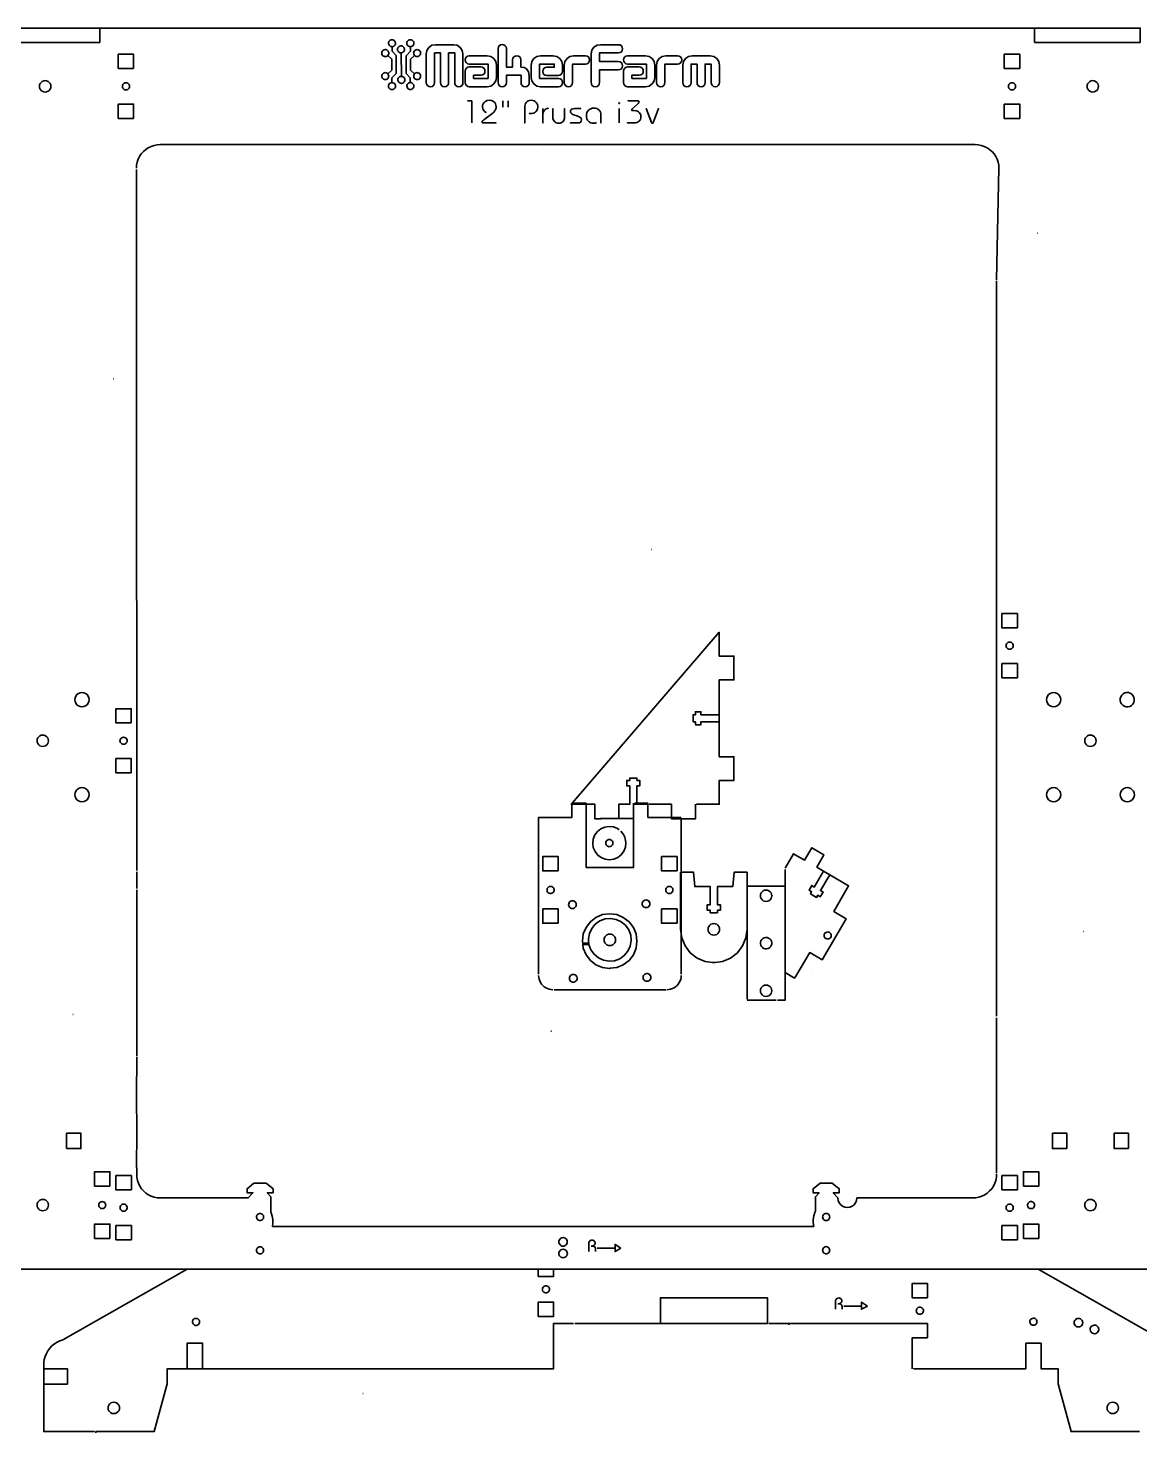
# Model space of a CAD drawing. Extents: x 0 to 1340, y 0 to 600.
# Drawn here: x 336 to 804, y 9 to 600 of the extents above; entities that cross this region are included whole.
import ezdxf

# ---------------------------------------------------------------- set-up
doc = ezdxf.new("R2010")
doc.units = 0
doc.header["$MEASUREMENT"] = 0
doc.layers.add('LAY001', color=7, linetype='Continuous')

msp = doc.modelspace()

# ---------------------------------------------------------------- linework, layer by layer
at = {"layer": 'LAY001', "color": 7, "lineweight": 35, "flags": 128}
for points in [[(322.975, 593.825), (365.975, 593.825), (365.975, 599.825), (322.975, 599.825)], [(759.475, 599.825), (365.975, 599.825)], [(488.975, 576.9), (489.375, 576.85), (489.725, 576.7), (490.025, 576.475), (490.25, 576.15), (490.4, 575.8), (490.45, 575.425), (490.4, 575.05), (490.25, 574.7), (490.025, 574.375), (489.725, 574.15), (489.375, 574), (488.975, 573.95), (488.6, 574), (488.25, 574.15), (487.95, 574.375), (487.7, 574.7), (487.55, 575.05), (487.5, 575.425), (487.55, 575.8), (487.7, 576.15), (487.95, 576.475), (488.25, 576.7), (488.6, 576.85), (488.975, 576.9), (488.975, 578.85), (490.725, 580.7), (490.725, 588.25), (489.075, 590.05), (489.075, 592)], [(496.625, 576.9), (497, 576.875), (497.35, 576.75), (497.675, 576.525), (497.925, 576.225), (498.1, 575.9), (498.175, 575.525), (498.15, 575.125), (498.025, 574.775), (497.8, 574.45), (497.525, 574.2), (497.175, 574.025), (496.8, 573.95), (496.4, 573.975), (496.05, 574.1), (495.725, 574.325), (495.475, 574.625), (495.3, 574.95), (495.225, 575.325), (495.275, 575.725), (495.4, 576.075), (495.6, 576.4), (495.9, 576.65), (496.25, 576.825), (496.625, 576.9), (496.625, 578.85), (494.95, 580.65), (494.95, 588.2), (496.7, 590.05), (496.7, 592)], [(487.2, 580.6), (487.4, 580.325), (487.55, 579.975), (487.6, 579.6), (487.55, 579.225), (487.4, 578.85), (487.175, 578.55), (486.875, 578.325), (486.5, 578.175), (486.125, 578.125), (485.75, 578.175), (485.4, 578.325), (485.1, 578.55), (484.85, 578.85), (484.7, 579.225), (484.65, 579.6), (484.7, 579.975), (484.85, 580.325), (485.1, 580.625), (485.4, 580.875), (485.75, 581.025), (486.125, 581.075), (486.5, 581.025), (486.875, 580.875), (487.175, 580.625), (487.2, 580.6), (488.875, 582.15), (488.875, 586.75), (487.225, 588.325), (487.45, 588.65), (487.575, 589), (487.6, 589.3), (487.6, 589.4), (487.6, 589.3), (487.6, 589.4), (487.525, 589.775), (487.35, 590.125), (487.1, 590.4), (486.775, 590.625), (486.425, 590.75), (486.05, 590.775), (485.675, 590.7), (485.325, 590.525), (485.025, 590.275), (484.825, 589.95), (484.7, 589.6), (484.675, 589.225), (484.725, 588.85), (484.9, 588.5), (485.15, 588.2), (485.475, 588), (485.85, 587.875), (486.225, 587.825), (486.6, 587.9), (486.95, 588.075), (487.225, 588.325)], [(492.925, 579.5), (493.225, 579.475), (493.6, 579.35), (493.9, 579.125), (494.15, 578.85), (494.325, 578.5), (494.4, 578.125), (494.4, 578.025), (494.4, 578.125), (494.4, 578.025), (494.375, 577.75), (494.25, 577.375), (494.025, 577.05), (493.75, 576.8), (493.4, 576.65), (493.025, 576.575), (492.825, 576.575), (492.65, 576.6), (492.275, 576.725), (491.95, 576.925), (491.7, 577.225), (491.55, 577.575), (491.475, 577.95), (491.5, 578.325), (491.625, 578.7), (491.825, 579), (492.125, 579.25), (492.475, 579.425), (492.85, 579.5), (492.925, 579.5), (492.775, 589.4), (492.85, 589.4)], [(498.45, 580.575), (498.25, 580.25), (498.125, 579.9), (498.1, 579.5), (498.15, 579.125), (498.325, 578.775), (498.575, 578.5), (498.9, 578.275), (499.275, 578.15), (499.65, 578.125), (500.025, 578.2), (500.375, 578.375), (500.65, 578.625), (500.875, 578.95), (501, 579.3), (501.025, 579.675), (500.95, 580.075), (500.775, 580.4), (500.525, 580.7), (500.225, 580.9), (499.85, 581.025), (499.475, 581.075), (499.1, 581), (498.75, 580.825), (498.45, 580.575), (496.8, 582.15), (496.8, 586.75), (498.475, 588.3), (498.275, 588.575), (498.125, 588.925), (498.075, 589.3), (498.125, 589.675), (498.275, 590.05), (498.525, 590.35), (498.825, 590.575), (499.175, 590.725), (499.55, 590.775), (499.95, 590.725), (500.3, 590.575), (500.6, 590.35), (500.825, 590.05), (500.975, 589.675), (501.025, 589.3), (500.975, 588.925), (500.825, 588.575), (500.6, 588.275), (500.3, 588.025), (499.95, 587.875), (499.55, 587.825), (499.175, 587.875), (498.825, 588.025), (498.525, 588.275), (498.475, 588.3), (498.525, 588.275)], [(559.875, 575.275), (559.725, 575.275)], [(522.625, 569.275), (520.825, 569.275)], [(522.625, 569.275), (522.625, 559.925)], [(535.65, 566.5), (535.65, 569.275)], [(537.825, 566.5), (537.825, 569.275)], [(552.475, 559.925), (552.475, 565.925)], [(584.6, 565.925), (584.6, 559.925)], [(381.4, 540.825), (381.475, 542.125), (381.725, 543.4), (382.15, 544.65), (382.725, 545.825), (383.45, 546.9), (384.325, 547.875), (385.3, 548.75), (386.4, 549.475), (387.55, 550.05), (388.8, 550.475), (390.075, 550.725), (391.4, 550.825), (397.475, 550.825), (412.475, 550.825), (565.15, 550.825), (565.825, 550.825), (565.825, 550.775), (565.825, 550.825), (708.95, 550.825), (723.95, 550.825), (734.475, 550.825), (735.775, 550.725), (737.05, 550.475), (738.3, 550.05), (739.475, 549.475), (740.55, 548.75), (741.475, 547.925), (741.55, 547.875), (742.4, 546.9), (743.125, 545.825), (743.725, 544.65), (744.125, 543.4), (744.4, 542.125), (744.475, 540.825), (743.475, 493.925)], [(565.15, 550.775), (565.15, 550.825)], [(552.2, 549.25), (552.2, 549.3)], [(381.4, 540.325), (381.475, 472.725), (381.5, 245.3)], [(760.8, 513.525), (760.65, 513.525)], [(743.475, 493.425), (743.5, 184)], [(371.8, 452.2), (371.65, 452.2)], [(598.325, 380.45), (598.175, 380.45)], [(564.825, 273.725), (626.7, 345.55), (626.7, 335.55), (632.9, 335.55), (632.9, 325.55), (626.7, 325.55), (626.7, 310.9), (619, 310.9), (619, 312.15), (616.7, 312.15), (616.7, 310.9), (615.7, 310.9), (615.7, 307.9), (616.7, 307.9), (616.7, 306.65), (619, 306.65), (619, 307.9), (626.7, 307.9), (626.7, 310.9)], [(626.7, 307.9), (626.7, 293.225), (632.9, 293.225), (632.9, 283.225), (626.7, 283.225), (626.7, 273.225), (617.2, 273.225)], [(596.7, 273.225), (592.05, 273.225), (592.05, 273.65), (592.05, 280.925), (593.3, 280.925), (593.3, 283.225), (592.05, 283.225), (592.05, 284.225), (589.05, 284.225), (589.05, 283.225), (587.8, 283.225), (587.8, 280.925), (589.05, 280.925), (589.05, 273.225), (584.4, 273.225), (584.4, 267.225), (590.7, 267.225), (590.7, 273.225), (590.7, 273.65)], [(590.7, 267.225), (590.7, 246.65), (570.7, 246.65), (570.7, 273.225), (570.7, 273.65), (564.7, 273.65), (564.7, 273.225), (564.7, 267.65), (550.7, 267.65), (550.7, 267.15), (550.7, 201.65)], [(564.3, 273.225), (564.7, 273.225), (570.7, 273.225), (574.4, 273.225), (574.4, 267.025), (576.7, 267.025)], [(592.05, 273.225), (590.7, 273.225)], [(591.2, 273.65), (592.05, 273.65), (596.7, 273.65), (596.7, 273.225), (596.7, 267.65), (606.7, 267.65), (610.7, 267.65)], [(597.2, 273.225), (606.7, 273.225), (606.7, 267.65), (606.7, 267.025), (606.85, 267.025), (616.7, 267.025), (616.7, 273.225)], [(584.4, 267.225), (576.7, 267.225), (576.7, 267.025), (576.7, 266.725)], [(610.7, 266.975), (610.7, 266.475), (610.7, 255.5), (610.7, 255), (610.7, 201.65)], [(585.325, 261.875), (586.45, 260.45), (586.925, 259.35), (587.175, 258.775), (587.45, 256.975), (587.225, 255.15), (586.575, 253.45), (585.475, 251.975), (584.05, 250.85), (582.375, 250.125), (580.55, 249.85), (578.75, 250.075), (577.95, 250.375), (577.05, 250.75), (575.575, 251.825), (574.45, 253.275), (573.725, 254.95), (573.45, 256.75), (573.65, 258.575), (574.325, 260.275), (575.425, 261.725), (576.85, 262.875), (578.525, 263.6), (580.35, 263.85), (582.15, 263.65), (583.85, 262.975), (584.625, 262.4)], [(654.45, 202.425), (658.475, 200.05), (658.975, 200.9), (664.825, 210.8), (670, 207.75), (680.15, 225), (674.975, 228.025), (681.175, 238.9), (673.225, 243.525), (670.65, 245.025), (667.825, 246.7), (670.1, 250.625), (670.825, 251.875), (665.65, 254.9), (662.625, 249.7), (658.025, 252.4), (654.45, 246.25)], [(665.7, 255), (665.725, 255.025)], [(381.5, 237.725), (381.5, 244.8)], [(654.45, 245.75), (654.45, 238.7), (654.45, 202.425), (654.45, 190.7), (651.225, 190.7)], [(673.225, 243.525), (669.35, 236.875), (670.425, 236.25), (669.275, 234.25), (668.2, 234.875), (667.7, 234.025), (665.1, 235.525), (665.6, 236.4), (664.525, 237.025), (665.675, 239.025), (666.75, 238.375), (670.65, 245.025)], [(381.5, 167.225), (381.5, 237.225)], [(638.95, 238.7), (654.45, 238.7)], [(638.45, 191.2), (638.45, 220.575)], [(780.175, 219.6), (780.025, 219.6)], [(550.7, 201.15), (550.775, 200.35), (550.925, 199.6), (551.175, 198.85), (551.525, 198.15), (551.95, 197.5), (552.475, 196.9), (553.05, 196.375), (553.7, 195.95), (554.425, 195.6), (555.15, 195.35), (555.925, 195.2), (556.7, 195.15)], [(610.7, 201.15), (610.65, 200.35), (610.5, 199.6), (610.25, 198.85), (609.9, 198.15), (609.475, 197.5), (608.95, 196.9), (608.375, 196.375), (607.7, 195.95), (607, 195.6), (606.275, 195.35), (605.5, 195.2), (604.7, 195.15)], [(665.7, 201.95), (665.725, 201.975)], [(604.2, 195.15), (557.2, 195.15)], [(638.45, 190.7), (650.725, 190.7)], [(354.75, 184.725), (354.6, 184.725)], [(743.5, 183.325), (743.5, 182.825), (743.5, 171.85), (743.5, 171.35), (743.5, 118)], [(556.05, 177.75), (555.9, 177.75)], [(381.5, 166.725), (381.475, 150.575), (381.5, 135.225), (381.45, 120.275), (381.5, 120.125), (381.5, 117.525), (381.575, 116.2), (381.825, 114.925), (382.25, 113.675), (382.825, 112.525), (383.55, 111.425), (384.425, 110.45), (385.4, 109.575), (386.5, 108.85), (387.65, 108.275), (388.9, 107.85), (390.175, 107.6), (391.5, 107.525), (397.475, 107.525), (412.475, 107.525), (428.5, 107.525), (430.45, 109.725), (427.95, 109.725), (427.95, 111.425), (430.85, 113.725), (436.025, 113.725), (438.95, 111.425), (438.95, 109.725), (436.45, 109.725), (437.95, 108.025), (437.95, 101.525), (438.05, 101.325), (438.525, 99.925), (438.8, 98.475), (438.85, 96.975), (438.7, 95.525), (455.825, 95.525), (651.9, 95.525), (652.05, 95.525), (666.5, 95.525), (666.275, 97), (666.275, 98.5), (666.525, 99.975), (667, 101.4), (667.25, 101.9), (667.25, 108.025), (668.75, 109.725), (666.25, 109.725), (666.25, 111.425), (669.15, 113.725), (674.325, 113.725), (677.25, 111.425), (677.25, 109.725), (674.75, 109.725), (676.675, 107.525), (676.825, 106.475), (677.225, 105.525), (677.85, 104.675), (678.675, 104.05), (679.65, 103.65), (680.675, 103.525), (681.725, 103.65), (682.675, 104.05), (683.5, 104.675), (684.15, 105.525), (684.55, 106.475), (684.675, 107.525), (688.5, 107.525), (708.95, 107.525), (723.95, 107.525), (733.5, 107.525), (734.8, 107.6), (736.075, 107.85), (737.325, 108.275), (738.5, 108.85), (739.575, 109.575), (740.55, 110.45), (741.425, 111.425), (742.15, 112.525), (742.725, 113.675), (743.15, 114.925), (743.4, 116.2), (743.425, 116.725), (743.5, 117.525)], [(383.275, 158.625), (383.275, 158.65)], [(571.8, 84.975), (571.8, 88.275), (571.875, 88.775), (571.975, 89), (572.125, 89.225), (572.3, 89.425), (572.55, 89.6), (572.85, 89.7), (573.225, 89.725), (573.5, 89.7), (573.75, 89.65), (573.975, 89.525), (574.175, 89.375), (574.3, 89.2), (574.425, 89), (574.475, 88.775), (574.5, 88.55), (574.475, 88.275), (574.4, 88.025), (574.275, 87.825), (574.1, 87.65), (573.9, 87.5), (573.65, 87.4), (573.35, 87.325), (573.275, 87.3), (573.35, 87.325), (573.275, 87.3), (573.575, 87.3), (573.825, 87.25), (574.05, 87.15), (574.25, 87.025), (574.4, 86.85), (574.525, 86.65), (574.575, 86.4), (574.6, 86.125), (574.6, 84.975)], [(433.4, 84.025), (433.45, 84.025)], [(573.275, 87.3), (573.05, 87.3), (572.825, 87.3)], [(575.35, 86.325), (582.85, 86.325)], [(402.725, 77.525), (397.475, 77.525), (392.25, 77.525), (391.25, 77.525), (389.85, 77.525), (389.075, 77.525), (317, 77.525), (316.325, 77.55), (315.7, 77.675), (315.075, 77.9), (314.5, 78.175), (313.95, 78.55), (313.45, 78.975), (313.025, 79.475), (312.65, 80.025), (312.375, 80.6), (312.15, 81.225), (312.025, 81.85), (312, 82.525)], [(761.025, 77.525), (723.95, 77.525), (708.95, 77.525), (651.9, 77.525), (556.975, 77.525), (550.575, 77.525), (548.45, 77.525), (491.95, 77.525), (490.95, 77.525), (479.775, 77.525), (465.95, 77.525), (465.6, 77.525), (455.825, 77.525), (447.65, 77.525), (446.65, 77.525), (434.35, 77.525), (420.55, 77.525), (420.175, 77.525), (412.475, 77.525), (402.725, 77.525), (350.45, 47.875), (349.2, 47.425), (348.85, 47.225), (348.85, 47.25), (348.85, 47.225), (348, 46.825), (346.875, 46.1), (345.85, 45.225), (344.925, 44.25), (344.125, 43.175), (343.475, 42.025), (342.95, 40.8), (342.575, 39.5), (342.4, 38.55), (342.4, 35.675), (342.4, 29.175), (342.4, 9.175), (363.8, 9.175)], [(550.575, 77.525), (550.575, 74.525), (556.975, 74.525), (556.975, 77.525)], [(813.3, 47.875), (783.675, 64.675), (783.7, 64.75), (783.675, 64.675), (761.025, 77.525), (808, 77.525)], [(601.975, 54.675), (646.975, 54.675), (646.975, 65.525), (638.475, 65.525), (637.975, 65.525), (601.975, 65.525), (601.975, 54.675), (566.975, 54.675), (565.975, 54.675)], [(675.625, 60.675), (675.625, 63.95), (675.7, 64.45), (675.8, 64.7), (675.95, 64.925), (676.125, 65.125), (676.375, 65.275), (676.675, 65.375), (677.05, 65.425), (677.325, 65.4), (677.575, 65.325), (677.8, 65.225), (677.975, 65.075), (678.125, 64.9), (678.25, 64.7), (678.3, 64.475), (678.325, 64.225), (678.3, 63.95), (678.225, 63.725), (678.1, 63.5), (677.925, 63.325), (677.725, 63.175), (677.475, 63.075), (677.175, 63.025), (677.1, 63), (677.175, 63.025), (677.1, 63), (676.85, 63), (676.65, 63)], [(677.1, 63), (677.4, 62.975), (677.65, 62.925), (677.875, 62.825), (678.075, 62.7), (678.225, 62.55), (678.325, 62.325), (678.4, 62.1), (678.425, 61.8), (678.425, 60.675)], [(679.175, 62.025), (686.675, 62.025)], [(409.225, 35.675), (402.725, 35.675), (402.725, 46.375), (409.225, 46.375), (409.225, 35.675), (410.1, 35.675), (416.575, 35.675), (446.575, 35.675), (536.475, 35.675), (536.975, 35.675), (556.475, 35.675), (556.975, 35.675), (556.975, 54.675), (565.375, 54.675)], [(647.575, 54.675), (655.975, 54.675)], [(655.975, 54.175), (655.975, 54.675), (697.975, 54.675), (714.375, 54.675), (714.375, 48.675), (707.975, 48.675), (707.975, 36.175), (707.975, 35.675)], [(708.475, 35.675), (719.775, 35.675), (749.775, 35.675), (754.35, 35.675), (754.85, 35.675), (755.725, 35.675), (755.725, 46.375), (762.225, 46.375), (762.225, 35.675), (769.375, 35.675), (769.375, 29.325), (774.85, 9.175), (803.65, 9.175)], [(342.4, 35.675), (352.375, 35.675), (352.375, 29.175), (342.4, 29.175)], [(402.725, 35.675), (394.375, 35.675), (394.375, 29.325), (388.9, 9.175), (364.3, 9.175), (364.3, 8.65)], [(476.8, 25.275), (476.65, 25.275)]]:
    msp.add_lwpolyline(points, dxfattribs=at)
for points in [[(803.975, 593.825), (803.975, 599.825), (759.475, 599.825), (759.475, 593.825)], [(489.075, 592), (489.45, 592.075), (489.8, 592.25), (490.075, 592.5), (490.3, 592.825), (490.425, 593.175), (490.45, 593.475), (490.45, 593.575), (490.45, 593.475), (490.45, 593.575), (490.375, 593.95), (490.2, 594.275), (489.95, 594.575), (489.65, 594.8), (489.275, 594.925), (488.9, 594.95), (488.525, 594.875), (488.175, 594.7), (487.875, 594.45), (487.675, 594.125), (487.55, 593.775), (487.525, 593.375), (487.575, 593), (487.75, 592.675), (488, 592.375), (488.325, 592.15), (488.7, 592.025)], [(492.85, 589.4), (493.225, 589.475), (493.575, 589.65), (493.85, 589.9), (494.075, 590.2), (494.2, 590.575), (494.225, 590.95), (494.15, 591.325), (493.975, 591.675), (493.725, 591.975), (493.4, 592.175), (493.05, 592.3), (492.675, 592.325), (492.275, 592.25), (491.95, 592.1), (491.65, 591.85), (491.425, 591.525), (491.3, 591.15), (491.275, 590.775), (491.35, 590.4), (491.525, 590.05), (491.775, 589.775), (492.1, 589.55), (492.45, 589.425), (492.775, 589.4)], [(496.7, 592), (497.075, 592.05), (497.45, 592.2), (497.75, 592.425), (497.975, 592.75), (498.125, 593.1), (498.175, 593.475), (498.125, 593.85), (497.975, 594.2), (497.75, 594.525), (497.45, 594.75), (497.075, 594.9), (496.7, 594.95), (496.325, 594.9), (495.975, 594.75), (495.675, 594.525), (495.425, 594.2), (495.275, 593.85), (495.225, 593.475), (495.275, 593.1), (495.425, 592.75), (495.675, 592.425), (495.975, 592.2), (496.325, 592.05)], [(504.425, 575.275), (503.875, 575.65), (503.525, 576.2), (503.425, 576.925), (503.425, 588.95), (503.7, 590.45), (504.55, 591.7), (505.8, 592.575), (507.3, 592.85), (514.95, 592.85), (516.45, 592.575), (517.7, 591.7), (518.55, 590.45), (518.825, 588.95), (518.825, 576.925), (518.725, 576.225), (518.375, 575.65), (517.825, 575.275), (517.125, 575.15), (516.4, 575.275), (515.85, 575.65), (515.475, 576.2), (515.375, 576.925), (515.375, 589.35), (512.825, 589.35), (512.825, 576.925), (512.725, 576.2), (512.375, 575.65), (511.825, 575.275), (511.125, 575.15), (510.425, 575.275), (509.875, 575.65), (509.525, 576.2), (509.425, 576.925), (509.425, 589.35), (506.875, 589.35), (506.875, 576.925), (506.775, 576.2), (506.4, 575.65), (505.85, 575.275), (505.125, 575.15)], [(544.325, 575.275), (543.775, 575.625), (543.4, 576.175), (543.3, 576.9), (543.3, 580), (537.125, 580), (537.125, 576.9), (537.025, 576.175), (536.65, 575.625), (536.1, 575.275), (535.375, 575.15), (534.65, 575.275), (534.1, 575.625), (533.75, 576.175), (533.65, 576.9), (533.65, 591.175), (533.75, 591.875), (534.1, 592.425), (534.65, 592.75), (535.375, 592.875), (536.1, 592.75), (536.65, 592.425), (537.025, 591.875), (537.125, 591.175), (537.125, 583.45), (539.75, 583.45), (539.75, 586.45), (539.85, 587.125), (540.225, 587.675), (540.775, 588.025), (541.475, 588.15), (542.2, 588.05), (542.75, 587.7), (543.125, 587.15), (543.25, 586.45), (543.25, 583.45), (544.6, 583.25), (545.65, 582.625), (546.5, 581.375), (546.775, 579.875), (546.775, 576.9), (546.675, 576.2), (546.3, 575.65), (545.75, 575.275), (545.05, 575.15)], [(574.6, 575.15), (573.825, 575.275), (573.275, 575.65), (572.95, 576.275), (572.85, 577.125), (572.85, 589), (573.125, 590.5), (574, 591.75), (575.275, 592.575), (576.775, 592.85), (584.25, 592.85), (584.975, 592.725), (585.525, 592.4), (585.875, 591.85), (586, 591.15), (585.875, 590.45), (585.525, 589.9), (584.975, 589.55), (584.25, 589.425), (576.35, 589.425), (576.35, 585.7), (584.25, 585.7), (584.975, 585.575), (585.525, 585.225), (585.875, 584.675), (586, 584), (585.875, 583.3), (585.525, 582.75), (584.975, 582.4), (584.25, 582.275), (576.35, 582.275), (576.35, 577.1), (576.225, 576.25), (575.9, 575.65), (575.375, 575.275)], [(380.225, 582.825), (380.225, 588.825), (380.075, 588.825), (373.875, 588.825), (373.725, 588.825), (373.725, 582.825), (373.875, 582.825), (380.075, 582.825)], [(529.025, 575.15), (530.525, 575.45), (531.8, 576.3), (532.675, 577.575), (532.95, 579.1), (532.95, 584.25), (532.675, 585.75), (531.8, 587.025), (530.525, 587.875), (529.025, 588.15), (521.525, 588.15), (520.825, 588.025), (520.275, 587.675), (519.925, 587.125), (519.8, 586.425), (519.925, 585.7), (520.275, 585.15), (520.825, 584.8), (521.525, 584.675), (529.425, 584.675), (529.425, 578.65), (523.3, 578.65), (523.3, 579.975), (526.375, 579.975), (527.075, 580.1), (527.65, 580.475), (528, 581.025), (528.125, 581.75), (528, 582.45), (527.65, 583), (527.075, 583.375), (526.375, 583.475), (521.525, 583.475), (520.9, 583.35), (520.325, 582.95), (519.925, 582.4), (519.8, 581.75), (519.8, 576.925), (519.925, 576.275), (520.325, 575.7), (520.9, 575.3), (521.525, 575.15)], [(559.025, 575.15), (559.725, 575.275), (560.275, 575.65), (560.625, 576.225), (560.75, 576.925), (560.625, 577.625), (560.275, 578.175), (559.725, 578.525), (559.025, 578.65), (551.1, 578.65), (551.1, 584.675), (557.25, 584.675), (557.25, 583.325), (554.175, 583.325), (553.475, 583.2), (552.925, 582.85), (552.55, 582.275), (552.425, 581.6), (552.55, 580.9), (552.925, 580.325), (553.475, 579.95), (554.175, 579.825), (559.025, 579.825), (559.675, 579.975), (560.225, 580.375), (560.625, 580.95), (560.75, 581.6), (560.75, 584.25), (560.45, 585.8), (559.6, 587.05), (558.325, 587.875), (556.725, 588.15), (551.5, 588.15), (550, 587.875), (548.75, 587.025), (547.9, 585.775), (547.6, 584.275), (547.6, 579.1), (547.9, 577.575), (548.75, 576.3), (550, 575.45), (551.5, 575.15)], [(563.25, 575.15), (562.55, 575.275), (562, 575.65), (561.625, 576.225), (561.5, 576.925), (561.5, 584.25), (561.8, 585.75), (562.65, 587.025), (563.9, 587.875), (565.425, 588.15), (570.375, 588.15), (571.075, 588.025), (571.625, 587.675), (571.975, 587.125), (572.1, 586.425), (571.975, 585.725), (571.625, 585.15), (571.075, 584.775), (570.375, 584.65), (565, 584.65), (565, 576.925), (564.875, 576.2), (564.525, 575.65), (563.95, 575.275)], [(595.675, 575.15), (597.175, 575.45), (598.45, 576.3), (599.3, 577.575), (599.6, 579.1), (599.6, 584.25), (599.3, 585.75), (598.45, 587.025), (597.175, 587.875), (595.675, 588.15), (588.175, 588.15), (587.475, 588.025), (586.925, 587.675), (586.575, 587.125), (586.45, 586.425), (586.575, 585.7), (586.925, 585.15), (587.475, 584.8), (588.175, 584.675), (596.075, 584.675), (596.075, 578.65), (589.95, 578.65), (589.95, 579.975), (593, 579.975), (593.725, 580.1), (594.275, 580.475), (594.65, 581.025), (594.775, 581.75), (594.65, 582.45), (594.275, 583), (593.725, 583.375), (593, 583.475), (588.175, 583.475), (587.525, 583.35), (586.975, 582.95), (586.575, 582.4), (586.45, 581.75), (586.45, 576.925), (586.575, 576.275), (586.975, 575.7), (587.525, 575.3), (588.175, 575.15)], [(602.1, 575.15), (601.4, 575.275), (600.85, 575.65), (600.475, 576.225), (600.35, 576.925), (600.35, 584.25), (600.65, 585.75), (601.5, 587.025), (602.75, 587.875), (604.25, 588.15), (609.225, 588.15), (609.9, 588.025), (610.475, 587.675), (610.825, 587.125), (610.95, 586.425), (610.825, 585.725), (610.475, 585.15), (609.9, 584.775), (609.225, 584.65), (603.85, 584.65), (603.85, 576.925), (603.725, 576.2), (603.375, 575.65), (602.8, 575.275)], [(613.1, 575.15), (612.4, 575.275), (611.85, 575.65), (611.5, 576.2), (611.4, 576.925), (611.4, 584.25), (611.675, 585.75), (612.5, 587), (613.775, 587.875), (615.275, 588.15), (622.925, 588.15), (624.425, 587.875), (625.675, 587), (626.525, 585.75), (626.8, 584.25), (626.8, 576.925), (626.7, 576.225), (626.325, 575.65), (625.8, 575.275), (625.1, 575.15), (624.375, 575.275), (623.825, 575.65), (623.45, 576.2), (623.325, 576.925), (623.325, 584.65), (620.8, 584.65), (620.8, 576.925), (620.7, 576.2), (620.35, 575.65), (619.8, 575.275), (619.1, 575.15), (618.4, 575.275), (617.85, 575.65), (617.5, 576.2), (617.4, 576.925), (617.4, 584.65), (614.85, 584.65), (614.85, 576.925), (614.75, 576.2), (614.375, 575.65), (613.825, 575.275)], [(746.725, 582.825), (746.725, 588.825), (753.225, 588.825), (753.225, 582.825)], [(342.975, 572.925), (343.6, 573), (344.175, 573.225), (344.675, 573.625), (345.05, 574.125), (345.3, 574.7), (345.375, 575.325), (345.3, 575.925), (345.05, 576.525), (344.675, 577), (344.175, 577.4), (343.6, 577.625), (342.975, 577.725), (342.35, 577.625), (341.775, 577.4), (341.275, 577), (340.9, 576.525), (340.65, 575.925), (340.575, 575.325), (340.65, 574.7), (340.9, 574.125), (341.275, 573.625), (341.775, 573.225), (342.35, 573)], [(376.975, 573.825), (377.35, 573.875), (377.725, 574.025), (378.025, 574.25), (378.275, 574.575), (378.425, 574.925), (378.475, 575.325), (378.425, 575.7), (378.275, 576.075), (378.025, 576.375), (377.725, 576.6), (377.35, 576.75), (376.975, 576.825), (376.575, 576.75), (376.225, 576.6), (375.925, 576.375), (375.675, 576.075), (375.525, 575.7), (375.475, 575.325), (375.525, 574.925), (375.675, 574.575), (375.925, 574.25), (376.225, 574.025), (376.575, 573.875)], [(751.075, 574.275), (751.3, 574.6), (751.425, 574.975), (751.475, 575.35), (751.4, 575.75), (751.25, 576.1), (751, 576.4), (750.675, 576.625), (750.325, 576.775), (749.925, 576.8), (749.55, 576.75), (749.2, 576.6), (748.875, 576.35), (748.65, 576.025), (748.525, 575.65), (748.475, 575.275), (748.525, 574.875), (748.7, 574.525), (748.95, 574.225), (749.25, 574), (749.625, 573.85), (750.025, 573.825), (750.4, 573.875), (750.75, 574.025)], [(784.6, 573), (785.175, 573.225), (785.675, 573.625), (786.05, 574.125), (786.3, 574.7), (786.375, 575.325), (786.3, 575.925), (786.05, 576.525), (785.675, 577), (785.175, 577.4), (784.6, 577.625), (783.975, 577.725), (783.35, 577.625), (782.775, 577.4), (782.275, 577), (781.9, 576.525), (781.65, 575.925), (781.575, 575.325), (781.65, 574.7), (781.9, 574.125), (782.275, 573.625), (782.775, 573.225), (783.35, 573), (783.975, 572.925)], [(380.225, 561.825), (380.225, 567.825), (380.075, 567.825), (373.875, 567.825), (373.725, 567.825), (373.725, 561.825), (373.875, 561.825), (380.075, 561.825)], [(527.625, 559.925), (527.225, 559.975), (527, 560.075), (526.9, 560.225), (526.875, 560.4), (526.875, 560.5), (526.975, 560.625), (527.225, 560.825), (527.65, 561.175), (531, 563.8), (531.675, 564.375), (532.25, 565.025), (532.65, 565.8), (532.775, 566.25), (532.8, 566.75), (532.75, 567.425), (532.55, 567.975), (532.275, 568.45), (531.9, 568.825), (531.475, 569.1), (531.025, 569.3), (530.525, 569.425), (530.05, 569.45), (529, 569.3), (528.475, 569.1), (528.025, 568.8), (527.65, 568.425), (527.325, 567.925), (527.125, 567.35), (527.075, 566.625), (527.175, 565.95), (527.475, 565.3), (527.95, 564.725), (528.575, 564.275), (527.95, 564.725), (527.475, 565.3), (527.175, 565.95), (527.075, 566.625), (527.125, 567.35), (527.325, 567.925), (527.65, 568.425), (528.025, 568.8), (528.475, 569.1), (529, 569.3), (530.05, 569.45), (530.525, 569.425), (531.025, 569.3), (531.475, 569.1), (531.9, 568.825), (532.275, 568.45), (532.55, 567.975), (532.75, 567.425), (532.8, 566.75), (532.775, 566.25), (532.65, 565.8), (532.25, 565.025), (531.675, 564.375), (531, 563.8), (527.65, 561.175), (527.225, 560.825), (526.975, 560.625), (526.875, 560.5), (526.875, 560.4), (526.9, 560.225), (527, 560.075), (527.225, 559.975), (532.8, 559.925)], [(544.825, 566.5), (544.875, 567.025), (545, 567.575), (545.2, 568.075), (545.475, 568.525), (545.85, 568.9), (546.325, 569.2), (546.875, 569.375), (547.55, 569.45), (548.225, 569.4), (548.8, 569.2), (549.275, 568.925), (549.675, 568.55), (549.975, 568.125), (550.175, 567.675), (550.3, 567.175), (550.35, 566.7), (550.2, 565.775), (550, 565.3), (549.75, 564.9), (549.4, 564.525), (548.975, 564.225), (548.475, 564.025), (547.85, 563.95), (546.775, 563.95), (547.85, 563.95), (548.475, 564.025), (548.975, 564.225), (549.4, 564.525), (549.75, 564.9), (550, 565.3), (550.2, 565.775), (550.35, 566.7), (550.3, 567.175), (550.175, 567.675), (549.975, 568.125), (549.675, 568.55), (549.275, 568.925), (548.8, 569.2), (548.225, 569.4), (547.55, 569.45), (546.875, 569.375), (546.325, 569.2), (545.85, 568.9), (545.475, 568.525), (545.2, 568.075), (545, 567.575), (544.875, 567.025), (544.825, 559.925)], [(584.45, 568.225), (584.5, 568.325), (584.6, 568.35), (584.7, 568.325), (584.725, 568.225), (584.7, 568.125), (584.6, 568.075), (584.5, 568.125)], [(584.45, 568.225), (584.5, 568.125), (584.6, 568.075), (584.7, 568.125), (584.725, 568.225), (584.7, 568.325), (584.6, 568.35), (584.5, 568.325)], [(591.125, 559.925), (591.625, 559.975), (592.125, 560.1), (592.575, 560.325), (592.975, 560.6), (593.3, 561), (593.55, 561.45), (593.725, 562), (593.775, 562.65), (593.7, 563.275), (593.5, 563.8), (593.2, 564.225), (592.8, 564.575), (592.35, 564.825), (591.85, 565), (590.8, 565.125), (589.975, 565.125), (589.975, 565.65), (592.35, 567.8), (592.775, 568.225), (592.95, 568.475), (593, 568.675), (592.95, 568.9), (592.85, 569.1), (592.6, 569.225), (592.25, 569.275), (588.325, 569.275), (592.25, 569.275), (592.6, 569.225), (592.85, 569.1), (592.95, 568.9), (593, 568.675), (592.95, 568.475), (592.775, 568.225), (592.35, 567.8), (589.975, 565.65), (589.975, 565.125), (590.8, 565.125), (591.85, 565), (592.35, 564.825), (592.8, 564.575), (593.2, 564.225), (593.5, 563.8), (593.7, 563.275), (593.775, 562.65), (593.725, 562), (593.55, 561.45), (593.3, 561), (592.975, 560.6), (592.575, 560.325), (592.125, 560.1), (591.625, 559.975), (588.05, 559.925)], [(746.725, 567.825), (753.225, 567.825), (753.225, 561.825), (746.725, 561.825)], [(552.475, 562.8), (552.525, 563.575), (552.65, 564.25), (552.85, 564.8), (553.125, 565.225), (553.45, 565.575), (553.85, 565.825), (554.725, 566.075), (553.85, 565.825), (553.45, 565.575), (553.125, 565.225), (552.85, 564.8), (552.65, 564.25), (552.525, 563.575), (552.475, 559.925)], [(556.725, 562.325), (556.75, 561.85), (556.875, 561.4), (557.075, 560.975), (557.35, 560.575), (557.7, 560.25), (558.1, 559.975), (558.6, 559.8), (559.175, 559.75), (559.75, 559.8), (560.25, 559.975), (560.675, 560.25), (561, 560.575), (561.275, 560.975), (561.475, 561.4), (561.6, 561.85), (561.625, 562.325), (561.625, 565.925), (561.625, 562.325), (561.6, 561.85), (561.475, 561.4), (561.275, 560.975), (561, 560.575), (560.675, 560.25), (560.25, 559.975), (559.75, 559.8), (559.175, 559.75), (558.6, 559.8), (558.1, 559.975), (557.7, 560.25), (557.35, 560.575), (557.075, 560.975), (556.875, 561.4), (556.75, 561.85), (556.725, 565.925)], [(567.175, 559.925), (567.85, 560.025), (568.35, 560.25), (568.65, 560.65), (568.75, 561.275), (568.65, 561.75), (568.4, 562.125), (568.025, 562.4), (567.55, 562.65), (566.425, 563), (565.325, 563.35), (564.85, 563.55), (564.475, 563.825), (564.2, 564.175), (564.125, 564.625), (564.15, 565), (564.25, 565.3), (564.425, 565.525), (564.625, 565.675), (565.175, 565.875), (565.8, 565.925), (568.4, 565.925), (565.8, 565.925), (565.175, 565.875), (564.625, 565.675), (564.425, 565.525), (564.25, 565.3), (564.15, 565), (564.125, 564.625), (564.2, 564.175), (564.475, 563.825), (564.85, 563.55), (565.325, 563.35), (566.425, 563), (567.55, 562.65), (568.025, 562.4), (568.4, 562.125), (568.65, 561.75), (568.75, 561.275), (568.65, 560.65), (568.35, 560.25), (567.85, 560.025), (564.1, 559.925)], [(575.075, 560.05), (574.55, 559.825), (573.925, 559.75), (573.275, 559.825), (572.675, 560), (572.15, 560.275), (571.7, 560.65), (571.325, 561.125), (571.05, 561.675), (570.875, 562.275), (570.825, 562.95), (570.875, 563.625), (571.05, 564.25), (571.325, 564.775), (571.7, 565.25), (572.15, 565.625), (572.675, 565.9), (573.275, 566.075), (573.925, 566.125), (574.575, 566.075), (575.15, 565.925), (575.675, 565.675), (576.125, 565.35), (576.475, 564.95), (576.75, 564.475), (576.9, 563.925), (576.95, 563.325), (576.95, 559.95), (576.95, 563.325), (576.9, 563.925), (576.75, 564.475), (576.475, 564.95), (576.125, 565.35), (575.675, 565.675), (575.15, 565.925), (574.575, 566.075), (573.925, 566.125), (573.275, 566.075), (572.675, 565.9), (572.15, 565.625), (571.7, 565.25), (571.325, 564.775), (571.05, 564.25), (570.875, 563.625), (570.825, 562.95), (570.875, 562.275), (571.05, 561.675), (571.325, 561.125), (571.7, 560.65), (572.15, 560.275), (572.675, 560), (573.275, 559.825), (573.925, 559.75), (574.55, 559.825)], [(598.075, 560.35), (598.325, 559.875), (598.575, 559.75), (598.85, 559.875), (599.125, 560.35), (601.2, 565.925), (599.125, 560.35), (598.85, 559.875), (598.575, 559.75), (598.325, 559.875), (596, 565.925)], [(752.225, 347.425), (752.225, 353.425), (745.725, 353.425), (745.725, 347.425)], [(748.975, 338.425), (749.35, 338.475), (749.725, 338.625), (750.025, 338.85), (750.275, 339.175), (750.425, 339.525), (750.475, 339.925), (750.425, 340.3), (750.275, 340.675), (750.025, 340.975), (749.725, 341.2), (749.35, 341.35), (748.975, 341.425), (748.575, 341.35), (748.225, 341.2), (747.925, 340.975), (747.675, 340.675), (747.525, 340.3), (747.475, 339.925), (747.525, 339.525), (747.675, 339.175), (747.925, 338.85), (748.225, 338.625), (748.575, 338.475)], [(745.725, 326.425), (745.725, 332.425), (752.225, 332.425), (752.225, 326.425)], [(361.475, 317.225), (361.375, 318), (361.075, 318.725), (360.6, 319.325), (359.975, 319.8), (359.25, 320.1), (358.475, 320.225), (357.7, 320.1), (356.975, 319.8), (356.35, 319.325), (355.875, 318.725), (355.575, 318), (355.475, 317.225), (355.575, 316.425), (355.875, 315.725), (356.35, 315.1), (356.975, 314.625), (357.7, 314.325), (358.475, 314.225), (359.25, 314.325), (359.975, 314.625), (360.6, 315.1), (361.075, 315.725), (361.375, 316.425)], [(767.475, 314.225), (768.25, 314.325), (768.975, 314.625), (769.6, 315.1), (770.075, 315.725), (770.375, 316.425), (770.475, 317.225), (770.375, 318), (770.075, 318.725), (769.6, 319.325), (768.975, 319.8), (768.25, 320.1), (767.475, 320.225), (766.7, 320.1), (765.975, 319.8), (765.35, 319.325), (764.875, 318.725), (764.575, 318), (764.475, 317.225), (764.575, 316.425), (764.875, 315.725), (765.35, 315.1), (765.975, 314.625), (766.7, 314.325)], [(798.775, 314.225), (799.525, 314.4), (800.225, 314.775), (800.8, 315.325), (801.2, 315.975), (801.425, 316.725), (801.45, 317.5), (801.275, 318.275), (800.9, 318.975), (800.375, 319.525), (799.7, 319.95), (798.95, 320.175), (798.175, 320.2), (797.425, 320.025), (796.725, 319.65), (796.15, 319.125), (795.75, 318.45), (795.525, 317.7), (795.5, 316.925), (795.675, 316.15), (796.025, 315.45), (796.575, 314.9), (797.25, 314.475), (798, 314.25), (798.475, 314.225)], [(379.225, 307.425), (379.225, 313.425), (372.725, 313.425), (372.725, 307.425)], [(342.6, 297.6), (343.175, 297.825), (343.675, 298.225), (344.05, 298.725), (344.3, 299.3), (344.375, 299.925), (344.3, 300.525), (344.05, 301.125), (343.675, 301.6), (343.175, 302), (342.6, 302.225), (341.975, 302.325), (341.35, 302.225), (340.775, 302), (340.275, 301.6), (339.9, 301.125), (339.65, 300.525), (339.575, 299.925), (339.65, 299.3), (339.9, 298.725), (340.275, 298.225), (340.775, 297.825), (341.35, 297.6), (341.975, 297.525)], [(783.6, 297.6), (784.175, 297.825), (784.675, 298.225), (785.05, 298.725), (785.3, 299.3), (785.375, 299.925), (785.3, 300.525), (785.05, 301.125), (784.675, 301.6), (784.175, 302), (783.6, 302.225), (782.975, 302.325), (782.35, 302.225), (781.775, 302), (781.275, 301.6), (780.9, 301.125), (780.65, 300.525), (780.575, 299.925), (780.65, 299.3), (780.9, 298.725), (781.275, 298.225), (781.775, 297.825), (782.35, 297.6), (782.975, 297.525)], [(377.025, 298.85), (377.275, 299.175), (377.425, 299.525), (377.475, 299.925), (377.425, 300.3), (377.275, 300.675), (377.025, 300.975), (376.725, 301.2), (376.35, 301.35), (375.975, 301.425), (375.575, 301.35), (375.225, 301.2), (374.925, 300.975), (374.675, 300.675), (374.525, 300.3), (374.475, 299.925), (374.525, 299.525), (374.675, 299.175), (374.925, 298.85), (375.225, 298.625), (375.575, 298.475), (375.975, 298.425), (376.35, 298.475), (376.725, 298.625)], [(379.225, 286.425), (379.225, 292.425), (372.725, 292.425), (372.725, 286.425)], [(361.475, 277.225), (361.375, 278), (361.075, 278.725), (360.6, 279.325), (359.975, 279.8), (359.25, 280.1), (358.475, 280.225), (357.7, 280.1), (356.975, 279.8), (356.35, 279.325), (355.875, 278.725), (355.575, 278), (355.475, 277.225), (355.575, 276.425), (355.875, 275.725), (356.35, 275.1), (356.975, 274.625), (357.7, 274.325), (358.475, 274.225), (359.25, 274.325), (359.975, 274.625), (360.6, 275.1), (361.075, 275.725), (361.375, 276.425)], [(770.475, 277.225), (770.375, 278), (770.075, 278.725), (769.6, 279.325), (768.975, 279.8), (768.25, 280.1), (767.475, 280.225), (766.7, 280.1), (765.975, 279.8), (765.35, 279.325), (764.875, 278.725), (764.575, 278), (764.475, 277.225), (764.575, 276.425), (764.875, 275.725), (765.35, 275.1), (765.975, 274.625), (766.7, 274.325), (767.475, 274.225), (768.25, 274.325), (768.975, 274.625), (769.6, 275.1), (770.075, 275.725), (770.375, 276.425)], [(795.475, 277.225), (795.575, 276.425), (795.875, 275.725), (796.35, 275.1), (796.975, 274.625), (797.7, 274.325), (798.475, 274.225), (799.25, 274.325), (799.975, 274.625), (800.6, 275.1), (801.075, 275.725), (801.375, 276.425), (801.475, 277.225), (801.375, 278), (801.075, 278.725), (800.6, 279.325), (799.975, 279.8), (799.25, 280.1), (798.475, 280.225), (797.7, 280.1), (796.975, 279.8), (796.35, 279.325), (795.875, 278.725), (795.575, 278)], [(580.45, 255.35), (580.825, 255.4), (581.2, 255.55), (581.5, 255.8), (581.75, 256.1), (581.9, 256.475), (581.95, 256.85), (581.9, 257.25), (581.75, 257.6), (581.5, 257.925), (581.2, 258.15), (580.825, 258.3), (580.45, 258.35), (580.05, 258.3), (579.7, 258.15), (579.375, 257.925), (579.15, 257.6), (579, 257.25), (578.95, 256.85), (579, 256.475), (579.15, 256.1), (579.375, 255.8), (579.7, 255.55), (580.05, 255.4)], [(558.95, 245.15), (558.95, 251.15), (552.45, 251.15), (552.45, 245.15)], [(608.95, 245.15), (608.95, 251.15), (602.45, 251.15), (602.45, 245.15)], [(623.95, 206.625), (620.825, 207.05), (617.45, 208.45), (614.55, 210.675), (612.325, 213.575), (610.925, 216.95), (610.45, 220.575), (610.45, 244.075), (610.45, 244.575), (615.95, 244.575), (616.45, 238.575), (622.65, 238.575), (622.95, 238.575), (622.95, 230.875), (621.7, 230.875), (621.7, 228.575), (622.95, 228.575), (622.95, 227.575), (625.95, 227.575), (625.95, 228.575), (627.2, 228.575), (627.2, 230.875), (625.95, 230.875), (625.95, 238.575), (626.25, 238.575), (632.45, 238.575), (632.95, 244.575), (638.45, 244.575), (638.45, 238.7), (638.45, 238.2), (638.45, 220.575), (637.975, 216.95), (636.575, 213.575), (634.35, 210.675), (631.45, 208.45), (628.075, 207.05), (624.95, 206.625)], [(555.875, 235.65), (556.275, 235.75), (556.6, 235.95), (556.9, 236.225), (557.1, 236.55), (557.2, 236.925), (557.2, 237.15), (557.2, 237.325), (557.1, 237.7), (556.925, 238.05), (556.65, 238.325), (556.3, 238.525), (555.925, 238.625), (555.525, 238.625), (555.15, 238.525), (554.825, 238.35), (554.525, 238.075), (554.325, 237.725), (554.225, 237.35), (554.225, 236.975), (554.325, 236.6), (554.5, 236.25), (554.775, 235.975), (555.125, 235.775), (555.5, 235.65)], [(605.75, 235.65), (606.125, 235.7), (606.475, 235.85), (606.8, 236.1), (607.025, 236.425), (607.175, 236.775), (607.2, 237.175), (607.15, 237.55), (607, 237.925), (606.75, 238.225), (606.45, 238.45), (606.075, 238.6), (605.675, 238.65), (605.3, 238.575), (604.95, 238.425), (604.625, 238.175), (604.4, 237.875), (604.25, 237.5), (604.225, 237.125), (604.275, 236.725), (604.425, 236.375), (604.675, 236.075), (604.975, 235.825), (605.35, 235.7)], [(646.45, 232.3), (647.075, 232.4), (647.65, 232.625), (648.15, 233.025), (648.525, 233.5), (648.775, 234.1), (648.85, 234.7), (648.775, 235.325), (648.525, 235.9), (648.15, 236.4), (647.65, 236.8), (647.075, 237.025), (646.45, 237.1), (645.825, 237.025), (645.25, 236.8), (644.75, 236.4), (644.375, 235.9), (644.125, 235.325), (644.05, 234.7), (644.125, 234.1), (644.375, 233.5), (644.75, 233.025), (645.25, 232.625), (645.825, 232.4)], [(564.95, 229.325), (565.35, 229.375), (565.75, 229.55), (566.075, 229.825), (566.325, 230.15), (566.5, 230.55), (566.55, 230.975), (566.475, 231.4), (566.325, 231.775), (566.05, 232.1), (565.725, 232.375), (565.325, 232.525), (564.9, 232.575), (564.475, 232.5), (564.1, 232.35), (563.75, 232.075), (563.5, 231.75), (563.35, 231.35), (563.3, 230.925), (563.35, 230.5), (563.525, 230.125), (563.775, 229.775), (564.125, 229.525), (564.525, 229.375)], [(595.925, 229.7), (596.35, 229.775), (596.75, 229.95), (597.075, 230.2), (597.325, 230.55), (597.5, 230.925), (597.55, 231.35), (597.475, 231.775), (597.3, 232.175), (597.05, 232.5), (596.7, 232.75), (596.325, 232.9), (595.9, 232.95), (595.475, 232.9), (595.075, 232.725), (594.75, 232.475), (594.5, 232.125), (594.35, 231.75), (594.3, 231.325), (594.35, 230.9), (594.525, 230.5), (594.775, 230.175), (595.125, 229.925), (595.525, 229.75)], [(558.95, 223.15), (558.95, 229.15), (552.45, 229.15), (552.45, 223.15)], [(580.75, 204.175), (583.6, 204.525), (586.35, 205.675), (588.75, 207.5), (590.575, 209.9), (591.725, 212.675), (592.1, 215.65), (591.725, 218.625), (590.575, 221.4), (588.75, 223.775), (586.35, 225.6), (583.6, 226.75), (580.6, 227.15), (577.625, 226.75), (574.85, 225.6), (572.475, 223.775), (570.65, 221.4), (569.5, 218.625), (569.1, 215.65), (569.25, 214.675), (571.85, 214.675), (571.75, 215.65), (571.675, 216.5), (572.075, 218.825), (573.05, 220.95), (574.55, 222.775), (576.475, 224.125), (578.675, 224.925), (581.025, 225.15), (583.35, 224.75), (585.475, 223.75), (587.275, 222.25), (588.625, 220.35), (589.45, 218.125), (589.675, 215.8), (589.275, 213.475), (588.275, 211.35), (586.775, 209.55), (584.85, 208.175), (582.65, 207.375), (580.325, 207.15), (578, 207.55), (575.875, 208.55), (574.05, 210.05), (572.7, 211.975), (571.9, 214.175), (569.3, 214.175), (569.5, 212.675), (570.65, 209.9), (572.475, 207.5), (574.85, 205.675), (577.625, 204.525), (580.6, 204.15)], [(608.95, 223.15), (608.95, 229.15), (602.45, 229.15), (602.45, 223.15)], [(624.45, 218.125), (625.075, 218.2), (625.675, 218.45), (626.175, 218.825), (626.575, 219.35), (626.825, 219.925), (626.9, 220.575), (626.825, 221.2), (626.575, 221.8), (626.175, 222.3), (625.675, 222.7), (625.075, 222.925), (624.45, 223.025), (623.825, 222.925), (623.225, 222.7), (622.725, 222.3), (622.325, 221.8), (622.075, 221.2), (622, 220.575), (622.075, 219.925), (622.325, 219.35), (622.725, 218.825), (623.225, 218.45), (623.825, 218.2)], [(672.4, 216.45), (672, 216.5), (671.65, 216.65), (671.325, 216.9), (671.1, 217.2), (670.95, 217.575), (670.9, 217.975), (670.95, 218.35), (671.1, 218.7), (671.35, 219.025), (671.675, 219.25), (672.025, 219.4), (672.425, 219.45), (672.8, 219.4), (673.175, 219.25), (673.475, 219), (673.7, 218.675), (673.85, 218.325), (673.9, 217.925), (673.85, 217.55), (673.7, 217.175), (673.45, 216.875), (673.15, 216.65), (672.775, 216.5)], [(581.3, 213.825), (581.875, 214.075), (582.375, 214.45), (582.75, 214.95), (583, 215.525), (583.075, 216.15), (583, 216.775), (582.75, 217.35), (582.375, 217.85), (581.875, 218.225), (581.3, 218.475), (580.675, 218.55), (580.05, 218.475), (579.475, 218.225), (578.975, 217.85), (578.6, 217.35), (578.35, 216.775), (578.275, 216.15), (578.35, 215.525), (578.6, 214.95), (578.975, 214.45), (579.475, 214.075), (580.05, 213.825), (580.675, 213.75)], [(646.675, 212.325), (647.275, 212.45), (647.825, 212.75), (648.3, 213.175), (648.625, 213.7), (648.825, 214.3), (648.85, 214.925), (648.7, 215.55), (648.4, 216.1), (647.975, 216.55), (647.45, 216.9), (646.85, 217.075), (646.45, 217.1), (646.225, 217.1), (645.625, 216.975), (645.075, 216.675), (644.6, 216.25), (644.275, 215.725), (644.075, 215.125), (644.05, 214.5), (644.2, 213.875), (644.5, 213.325), (644.925, 212.875), (645.45, 212.525), (646.05, 212.35), (646.45, 212.325)], [(565.325, 198.325), (565.75, 198.375), (566.15, 198.55), (566.475, 198.825), (566.725, 199.15), (566.875, 199.55), (566.925, 199.975), (566.9, 200.15), (566.875, 200.4), (566.7, 200.775), (566.45, 201.125), (566.1, 201.375), (565.7, 201.525), (565.3, 201.575), (564.875, 201.525), (564.475, 201.35), (564.15, 201.075), (563.9, 200.75), (563.725, 200.35), (563.7, 200.15), (563.675, 199.925), (563.75, 199.5), (563.9, 199.125), (564.175, 198.775), (564.525, 198.525), (564.9, 198.375)], [(596.325, 198.725), (596.75, 198.775), (597.125, 198.95), (597.475, 199.2), (597.725, 199.55), (597.875, 199.95), (597.9, 200.15), (597.925, 200.35), (597.875, 200.775), (597.7, 201.175), (597.45, 201.5), (597.1, 201.75), (596.7, 201.925), (596.275, 201.975), (595.875, 201.9), (595.475, 201.725), (595.15, 201.475), (594.875, 201.125), (594.725, 200.75), (594.675, 200.325), (594.7, 200.15), (594.75, 199.9), (594.9, 199.5), (595.175, 199.175), (595.5, 198.925), (595.9, 198.775)], [(646.45, 192.3), (647.075, 192.4), (647.65, 192.625), (648.15, 193.025), (648.525, 193.5), (648.775, 194.1), (648.85, 194.7), (648.775, 195.325), (648.525, 195.9), (648.15, 196.4), (647.65, 196.8), (647.075, 197.025), (646.45, 197.1), (645.825, 197.025), (645.25, 196.8), (644.75, 196.4), (644.375, 195.9), (644.125, 195.325), (644.05, 194.7), (644.125, 194.1), (644.375, 193.5), (644.75, 193.025), (645.25, 192.625), (645.825, 192.4)], [(352, 128.275), (352, 134.775), (358, 134.775), (358, 134.625), (358, 128.425), (358, 128.275)], [(767, 134.775), (773, 134.775), (773, 128.275), (767, 128.275)], [(799, 128.275), (799, 134.775), (793, 134.775), (793, 128.275)], [(370.25, 112.525), (370.25, 118.525), (363.75, 118.525), (363.75, 112.525)], [(754.75, 112.525), (754.75, 118.525), (761.25, 118.525), (761.25, 112.525)], [(379.25, 110.925), (379.25, 116.925), (372.75, 116.925), (372.75, 110.925)], [(745.75, 110.925), (745.75, 116.925), (752.25, 116.925), (752.25, 110.925)], [(342.6, 102.2), (343.2, 102.425), (343.675, 102.825), (344.075, 103.325), (344.3, 103.9), (344.375, 104.525), (344.3, 105.125), (344.075, 105.725), (343.675, 106.2), (343.2, 106.6), (342.6, 106.825), (342, 106.925), (341.375, 106.825), (340.775, 106.6), (340.3, 106.2), (339.9, 105.725), (339.675, 105.125), (339.6, 104.525), (339.675, 103.9), (339.9, 103.325), (340.3, 102.825), (340.775, 102.425), (341.375, 102.2), (342, 102.125)], [(783.6, 102.2), (784.2, 102.425), (784.675, 102.825), (785.075, 103.325), (785.3, 103.9), (785.4, 104.525), (785.3, 105.125), (785.075, 105.725), (784.675, 106.2), (784.2, 106.6), (783.6, 106.825), (783, 106.925), (782.375, 106.825), (781.775, 106.6), (781.3, 106.2), (780.9, 105.725), (780.675, 105.125), (780.575, 104.525), (780.675, 103.9), (780.9, 103.325), (781.3, 102.825), (781.775, 102.425), (782.375, 102.2), (783, 102.125)], [(367, 103.025), (367.375, 103.075), (367.75, 103.225), (368.05, 103.45), (368.275, 103.775), (368.425, 104.125), (368.5, 104.525), (368.425, 104.9), (368.275, 105.275), (368.05, 105.575), (367.75, 105.8), (367.375, 105.95), (367, 106.025), (366.6, 105.95), (366.25, 105.8), (365.925, 105.575), (365.7, 105.275), (365.55, 104.9), (365.5, 104.525), (365.55, 104.125), (365.7, 103.775), (365.925, 103.45), (366.25, 103.225), (366.6, 103.075)], [(376.75, 102.125), (377.05, 102.35), (377.275, 102.675), (377.425, 103.025), (377.5, 103.425), (377.425, 103.8), (377.275, 104.175), (377.05, 104.475), (376.75, 104.7), (376.375, 104.85), (376, 104.925), (375.6, 104.85), (375.25, 104.7), (374.925, 104.475), (374.7, 104.175), (374.55, 103.8), (374.5, 103.425), (374.55, 103.025), (374.7, 102.675), (374.925, 102.35), (375.25, 102.125), (375.6, 101.975), (376, 101.925), (376.375, 101.975)], [(433.625, 98.025), (434, 98.125), (434.35, 98.325), (434.625, 98.6), (434.825, 98.925), (434.925, 99.3), (434.925, 99.7), (434.825, 100.075), (434.625, 100.425), (434.35, 100.7), (434.025, 100.9), (433.65, 101), (433.45, 101), (433.25, 101), (432.875, 100.9), (432.525, 100.7), (432.25, 100.425), (432.05, 100.1), (431.95, 99.725), (431.95, 99.325), (432.05, 98.95), (432.25, 98.6), (432.525, 98.325), (432.85, 98.125), (433.225, 98.025), (433.45, 98.025)], [(672.125, 98.075), (672.5, 98.225), (672.8, 98.45), (673.025, 98.775), (673.175, 99.125), (673.25, 99.525), (673.175, 99.9), (673.025, 100.275), (672.8, 100.575), (672.5, 100.8), (672.125, 100.95), (671.75, 101.025), (671.35, 100.95), (671, 100.8), (670.675, 100.575), (670.45, 100.275), (670.3, 99.9), (670.25, 99.525), (670.3, 99.125), (670.45, 98.775), (670.675, 98.45), (671, 98.225), (671.35, 98.075), (671.75, 98.025)], [(749, 101.925), (749.375, 101.975), (749.75, 102.125), (750.05, 102.35), (750.275, 102.675), (750.425, 103.025), (750.5, 103.425), (750.425, 103.8), (750.275, 104.175), (750.05, 104.475), (749.75, 104.7), (749.375, 104.85), (749, 104.925), (748.6, 104.85), (748.25, 104.7), (747.925, 104.475), (747.7, 104.175), (747.55, 103.8), (747.5, 103.425), (747.55, 103.025), (747.7, 102.675), (747.925, 102.35), (748.25, 102.125), (748.6, 101.975)], [(758.95, 103.35), (759.225, 103.65), (759.4, 104), (759.475, 104.375), (759.475, 104.775), (759.35, 105.15), (759.15, 105.475), (758.85, 105.75), (758.5, 105.925), (758.125, 106), (757.725, 106), (757.35, 105.875), (757.025, 105.675), (756.75, 105.375), (756.575, 105.025), (756.5, 104.65), (756.5, 104.25), (756.625, 103.875), (756.825, 103.55), (757.125, 103.275), (757.475, 103.1), (757.85, 103.025), (758.25, 103.025), (758.625, 103.15)], [(370.25, 90.525), (370.25, 96.525), (363.75, 96.525), (363.75, 90.525)], [(379.25, 89.925), (379.25, 95.925), (372.75, 95.925), (372.75, 89.925)], [(745.75, 89.925), (745.75, 95.925), (752.25, 95.925), (752.25, 89.925)], [(754.75, 90.525), (754.75, 96.525), (761.25, 96.525), (761.25, 90.525)], [(560.525, 87.3), (560.075, 87.475), (559.7, 87.775), (559.425, 88.15), (559.25, 88.575), (559.175, 89.05), (559.25, 89.5), (559.425, 89.95), (559.7, 90.325), (560.075, 90.6), (560.5, 90.775), (560.975, 90.85), (561.45, 90.775), (561.875, 90.6), (562.25, 90.325), (562.525, 89.95), (562.725, 89.525), (562.775, 89.05), (562.725, 88.575), (562.55, 88.15), (562.25, 87.775), (561.875, 87.475), (561.45, 87.3), (560.975, 87.25)], [(433.775, 84.05), (434.15, 84.2), (434.475, 84.425), (434.7, 84.725), (434.875, 85.075), (434.925, 85.475), (434.9, 85.85), (434.75, 86.225), (434.525, 86.55), (434.225, 86.775), (433.875, 86.95), (433.475, 87), (433.45, 87), (433.1, 86.975), (432.725, 86.825), (432.4, 86.6), (432.175, 86.3), (432, 85.95), (431.95, 85.55), (431.975, 85.175), (432.125, 84.8), (432.35, 84.475), (432.65, 84.25), (433, 84.075), (433.4, 84.025), (433.45, 84.025)], [(560.55, 82.4), (560.1, 82.575), (559.725, 82.85), (559.45, 83.225), (559.275, 83.675), (559.2, 84.125), (559.275, 84.6), (559.45, 85.025), (559.725, 85.4), (560.1, 85.7), (560.525, 85.875), (561, 85.925), (561.475, 85.875), (561.9, 85.7), (562.275, 85.4), (562.55, 85.025), (562.75, 84.6), (562.8, 84.15), (562.75, 83.675), (562.575, 83.225), (562.275, 82.875), (561.9, 82.575), (561.475, 82.4), (561, 82.325)], [(585.35, 86.325), (582.85, 87.975), (582.85, 86.325), (582.85, 84.975)], [(672.125, 84.075), (672.5, 84.225), (672.8, 84.45), (673.025, 84.775), (673.175, 85.125), (673.25, 85.525), (673.175, 85.9), (673.025, 86.275), (672.8, 86.575), (672.5, 86.8), (672.125, 86.95), (671.75, 87.025), (671.35, 86.95), (671, 86.8), (670.675, 86.575), (670.45, 86.275), (670.3, 85.9), (670.25, 85.525), (670.3, 85.125), (670.45, 84.775), (670.675, 84.45), (671, 84.225), (671.35, 84.075), (671.75, 84.025)], [(707.975, 65.525), (707.975, 71.525), (714.375, 71.525), (714.375, 65.525)], [(554, 67.575), (554.375, 67.7), (554.725, 67.9), (555, 68.175), (555.175, 68.525), (555.275, 68.9), (555.275, 69.3), (555.15, 69.675), (554.95, 70), (554.675, 70.275), (554.325, 70.45), (553.95, 70.55), (553.55, 70.55), (553.175, 70.425), (552.85, 70.225), (552.575, 69.95), (552.375, 69.6), (552.3, 69.225), (552.3, 68.825), (552.4, 68.45), (552.6, 68.125), (552.9, 67.85), (553.225, 67.675), (553.625, 67.575)], [(550.575, 57.675), (550.575, 63.675), (556.975, 63.675), (556.975, 57.675)], [(689.175, 62.025), (686.675, 63.675), (686.675, 62.025), (686.675, 60.675)], [(711.475, 58.6), (711.85, 58.725), (712.175, 58.925), (712.425, 59.225), (712.6, 59.575), (712.675, 59.95), (712.65, 60.35), (712.525, 60.725), (712.325, 61.05), (712.025, 61.3), (711.675, 61.475), (711.275, 61.55), (710.9, 61.525), (710.525, 61.4), (710.2, 61.2), (709.95, 60.9), (709.775, 60.55), (709.675, 60.175), (709.7, 59.775), (709.825, 59.4), (710.05, 59.075), (710.35, 58.825), (710.7, 58.65), (711.075, 58.575)], [(406.6, 53.875), (406.975, 53.95), (407.325, 54.125), (407.625, 54.4), (407.825, 54.725), (407.95, 55.1), (407.975, 55.475), (407.925, 55.675), (407.9, 55.875), (407.825, 56.025), (407.7, 56.225), (407.45, 56.5), (407.125, 56.725), (406.75, 56.85), (406.35, 56.85), (405.975, 56.775), (405.625, 56.6), (405.325, 56.325), (405.15, 56.05), (405.125, 56), (405.025, 55.7), (405, 55.625), (404.975, 55.25), (405.075, 54.85), (405.25, 54.5), (405.5, 54.225), (405.825, 54), (406.2, 53.875)], [(759.025, 53.925), (759.4, 53.975), (759.75, 54.125), (760.075, 54.375), (760.3, 54.7), (760.45, 55.05), (760.475, 55.45), (760.425, 55.825), (760.275, 56.2), (760.025, 56.5), (759.7, 56.725), (759.35, 56.875), (758.95, 56.9), (758.575, 56.85), (758.2, 56.7), (757.9, 56.45), (757.675, 56.125), (757.525, 55.775), (757.475, 55.375), (757.55, 55), (757.7, 54.625), (757.95, 54.325), (758.275, 54.1), (758.625, 53.95)], [(778.4, 53.3), (778.825, 53.475), (779.2, 53.775), (779.475, 54.15), (779.675, 54.575), (779.725, 55.05), (779.675, 55.5), (779.475, 55.95), (779.2, 56.3), (778.825, 56.6), (778.4, 56.775), (777.925, 56.85), (777.45, 56.775), (777.025, 56.6), (776.65, 56.3), (776.375, 55.95), (776.175, 55.5), (776.125, 55.05), (776.175, 54.575), (776.375, 54.15), (776.65, 53.775), (777.025, 53.475), (777.45, 53.3), (777.925, 53.25)], [(784.8, 50.4), (785.275, 50.5), (785.675, 50.7), (786.05, 51), (786.3, 51.4), (786.45, 51.85), (786.475, 52.325), (786.4, 52.775), (786.2, 53.2), (785.875, 53.55), (785.5, 53.825), (785.05, 53.975), (784.575, 54), (784.125, 53.9), (783.7, 53.7), (783.35, 53.4), (783.075, 53), (782.925, 52.55), (782.9, 52.1), (782.975, 51.625), (783.2, 51.2), (783.5, 50.85), (783.9, 50.6), (784.325, 50.425)], [(372.5, 16.85), (373.075, 17.075), (373.575, 17.475), (373.95, 17.975), (374.2, 18.55), (374.275, 19.175), (374.2, 19.775), (373.95, 20.375), (373.575, 20.85), (373.075, 21.25), (372.5, 21.475), (371.875, 21.575), (371.25, 21.475), (370.675, 21.25), (370.175, 20.85), (369.8, 20.375), (369.55, 19.775), (369.475, 19.175), (369.55, 18.55), (369.8, 17.975), (370.175, 17.475), (370.675, 17.075), (371.25, 16.85), (371.875, 16.775)], [(793, 16.85), (793.575, 17.075), (794.075, 17.475), (794.45, 17.975), (794.7, 18.55), (794.775, 19.175), (794.7, 19.775), (794.45, 20.375), (794.075, 20.85), (793.575, 21.25), (793, 21.475), (792.375, 21.575), (791.75, 21.475), (791.175, 21.25), (790.675, 20.85), (790.3, 20.375), (790.05, 19.775), (789.975, 19.175), (790.05, 18.55), (790.3, 17.975), (790.675, 17.475), (791.175, 17.075), (791.75, 16.85), (792.375, 16.775)]]:
    msp.add_lwpolyline(points, close=True, dxfattribs=at)

doc.saveas('drawing.dxf')
